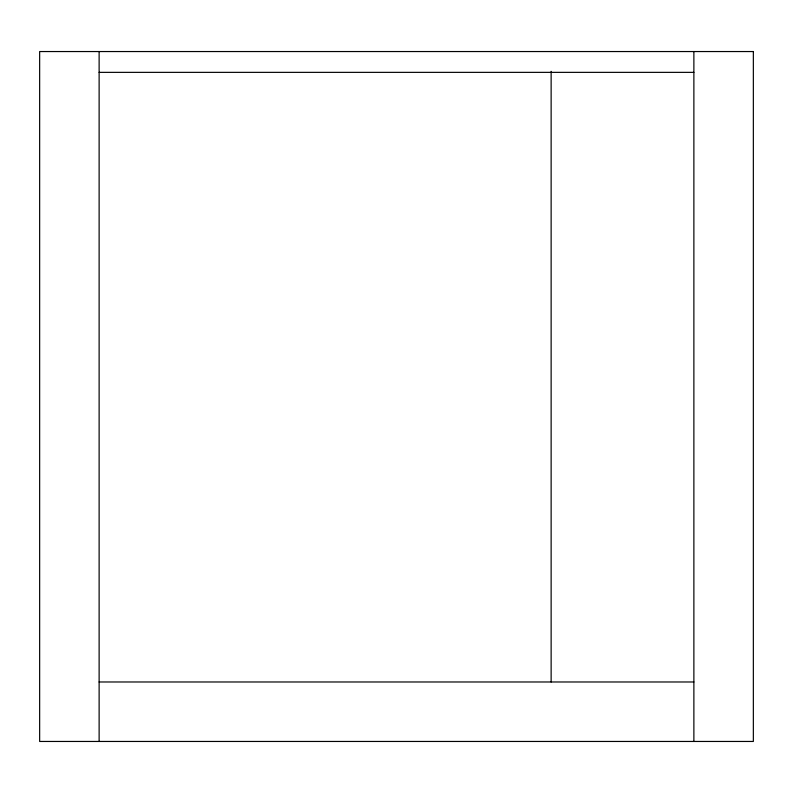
<?xml version="1.0" encoding="UTF-8"?>
<svg xmlns="http://www.w3.org/2000/svg" width="793" height="793" viewBox="0 0 793 793"><rect width="100%" height="100%" fill="white"/><g stroke="black" fill="none" stroke-linecap="round" stroke-linejoin="round"><path stroke-width="1.19" d="M99.125 72.361L693.875 72.361M99.125 681.98L693.875 681.98M693.875 51.545L693.875 741.455M551.135 71.36L551.135 682M99.125 51.545L99.125 741.455M753.35 51.545L39.65 51.545L39.65 741.455L753.35 741.455L753.35 51.545"/></g></svg>
